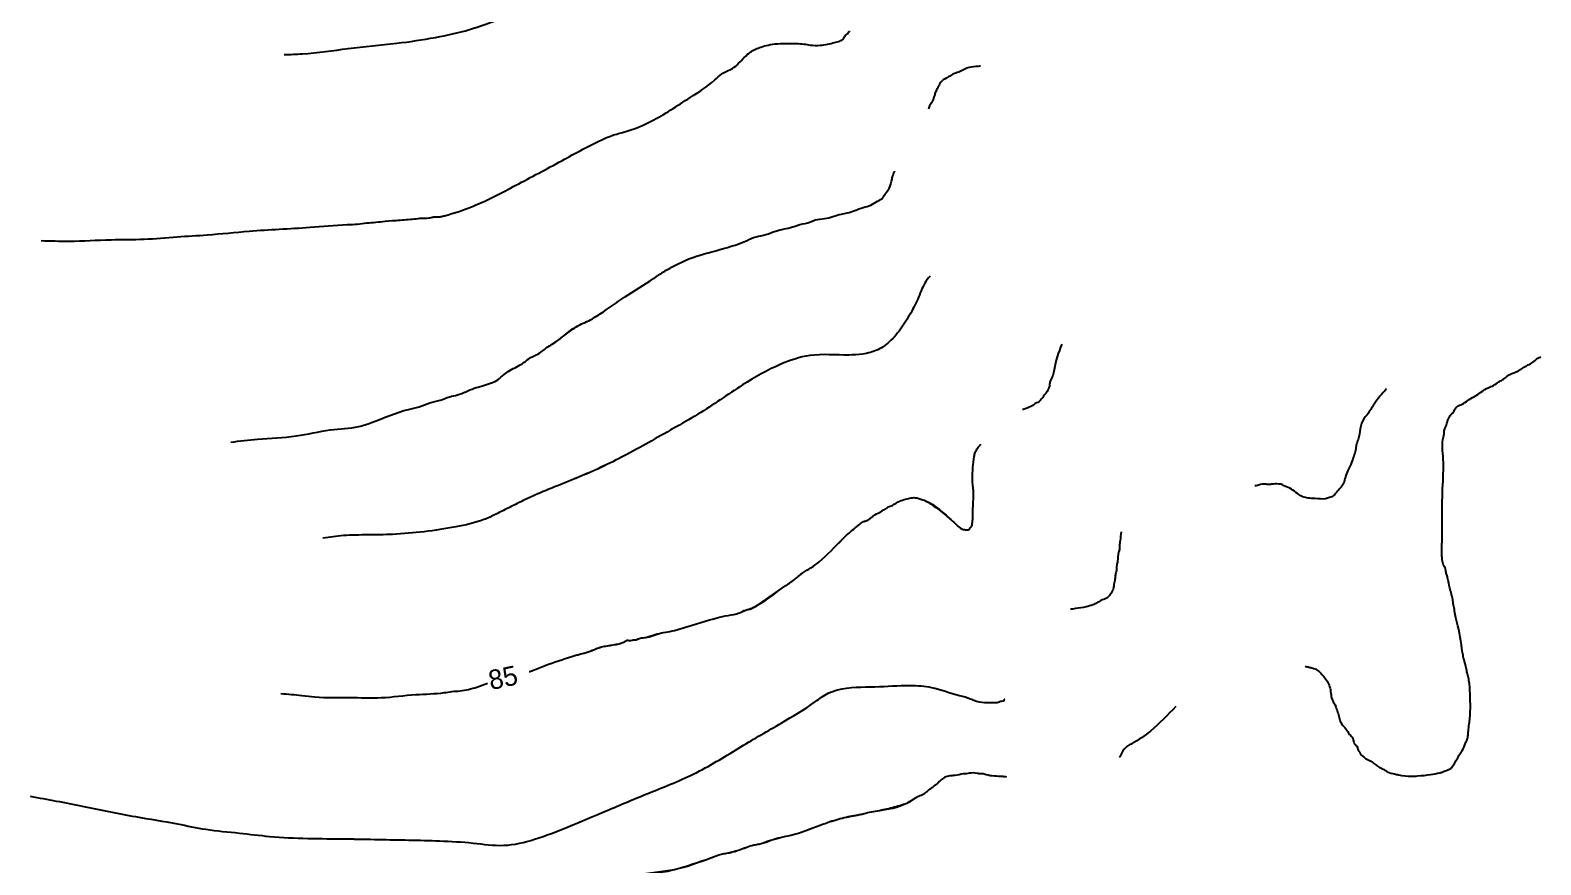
# Model space of a CAD drawing. Extents: x 366044 to 388405, y 4538112 to 4547939.
# Drawn here: x 384308.6 to 384417.2, y 4538257.9 to 4538317.9 of the extents above; entities that cross this region are included whole.
import ezdxf

# ---------------------------------------------------------------- set-up
doc = ezdxf.new("R2010")
doc.units = 0
for name, color, linetype in [('_DOSYADAN_EKLENDI', 7, 'Continuous'), ('Egri_1m', 7, 'Continuous'), ('NADI', 7, 'Continuous'), ('NKOT', 7, 'Continuous')]:
    doc.layers.add(name, color=color, linetype=linetype)

msp = doc.modelspace()

# ---------------------------------------------------------------- linework, layer by layer
at = {"layer": '_DOSYADAN_EKLENDI'}
for points in [[(384309.37, 4538302.81), (384311.36, 4538302.77), (384314.4, 4538302.87), (384316.77, 4538302.91), (384319.15, 4538303.08), (384321.31, 4538303.22), (384324.33, 4538303.49), (384326.49, 4538303.63), (384328.69, 4538303.77), (384331.38, 4538303.96), (384332.12, 4538304), (384332.79, 4538304.08), (384333.43, 4538304.13), (384334.11, 4538304.2), (384336.22, 4538304.37), (384336.74, 4538304.42), (384337.24, 4538304.44), (384337.42, 4538304.47), (384337.65, 4538304.52), (384337.94, 4538304.52), (384338.12, 4538304.54), (384338.38, 4538304.6), (384340.44, 4538305.29), (384343.51, 4538306.79), (384346.81, 4538308.55), (384349.88, 4538310.14), (384350.76, 4538310.47), (384350.88, 4538310.5), (384353.24, 4538311.39), (384356.04, 4538313.1), (384357.82, 4538314.36), (384358.32, 4538314.79), (384358.68, 4538314.99), (384359.09, 4538315.19), (384359.53, 4538315.56), (384360.37, 4538316.36), (384361.13, 4538316.73), (384361.66, 4538316.87), (384362.34, 4538316.97), (384363.1, 4538316.99), (384363.71, 4538316.98), (384364.24, 4538316.94), (384364.67, 4538316.87), (384365.4, 4538316.86), (384365.93, 4538316.94), (384366.43, 4538317.05), (384366.81, 4538317.16), (384367.08, 4538317.33), (384367.17, 4538317.51), (384367.41, 4538317.74), (384367.47, 4538317.82), (384367.54, 4538317.89)], [(384335.03, 4538304.28), (384336.22, 4538304.37), (384336.74, 4538304.42), (384337.24, 4538304.44), (384337.42, 4538304.47), (384337.65, 4538304.52), (384337.94, 4538304.52), (384338.12, 4538304.54), (384338.38, 4538304.6), (384340.44, 4538305.29), (384343.51, 4538306.79), (384346.81, 4538308.55), (384349.88, 4538310.14), (384350.76, 4538310.47), (384350.88, 4538310.5), (384353.24, 4538311.39), (384356.04, 4538313.1), (384357.82, 4538314.36), (384358.32, 4538314.79), (384358.68, 4538314.99), (384359.09, 4538315.19), (384359.53, 4538315.56), (384360.37, 4538316.36), (384361.13, 4538316.73), (384361.66, 4538316.87), (384362.34, 4538316.97), (384363.1, 4538316.99), (384363.71, 4538316.98), (384364.24, 4538316.94), (384364.67, 4538316.87), (384365.4, 4538316.86), (384365.93, 4538316.94), (384366.43, 4538317.05), (384366.81, 4538317.16), (384367.08, 4538317.33), (384367.17, 4538317.51), (384367.41, 4538317.74), (384367.47, 4538317.82), (384367.54, 4538317.89)], [(384373.31, 4538300.26), (384373.19, 4538300.12), (384372.85, 4538299.61), (384372.59, 4538299.04), (384372.35, 4538298.46), (384372.07, 4538297.89), (384371.37, 4538296.72), (384370.97, 4538296.17), (384370.49, 4538295.64), (384369.54, 4538294.96), (384368.45, 4538294.65), (384367.46, 4538294.58), (384364.65, 4538294.54), (384362.53, 4538293.9), (384359.82, 4538292.43), (384356.6, 4538290.32), (384354.82, 4538289.29), (384351.31, 4538287.33), (384347.92, 4538285.75), (384344.68, 4538284.41), (384343.81, 4538284), (384342.95, 4538283.57), (384342.09, 4538283.14), (384341.2, 4538282.74), (384339.18, 4538282.22), (384334.64, 4538281.68), (384333.75, 4538281.65), (384332.87, 4538281.64), (384331.98, 4538281.63), (384331.1, 4538281.59), (384329.63, 4538281.41)], [(384373.31, 4538300.26), (384373.19, 4538300.12), (384372.85, 4538299.61), (384372.59, 4538299.04), (384372.35, 4538298.46), (384372.07, 4538297.89), (384371.37, 4538296.72), (384370.97, 4538296.17), (384370.49, 4538295.64), (384369.54, 4538294.96), (384368.45, 4538294.65), (384367.46, 4538294.58), (384364.65, 4538294.54), (384362.53, 4538293.9), (384359.82, 4538292.43), (384356.6, 4538290.32), (384354.82, 4538289.29), (384351.31, 4538287.33), (384347.92, 4538285.75), (384347.72, 4538285.67)], [(384308.58, 4538262.85), (384312.32, 4538262.14), (384316.14, 4538261.38), (384319.17, 4538260.86), (384321.21, 4538260.47), (384323.63, 4538260.2), (384325.79, 4538259.96), (384328.54, 4538259.82), (384331.29, 4538259.78), (384333.63, 4538259.74), (384335.82, 4538259.7), (384338.04, 4538259.64), (384340.43, 4538259.48), (384342.65, 4538259.32), (384344.85, 4538259.75), (384347.27, 4538260.65), (384350.01, 4538261.8), (384353.13, 4538263.1), (384356.52, 4538264.56), (384359.7, 4538266.41), (384362.6, 4538268.11), (384365.05, 4538269.65), (384365.97, 4538270.25), (384366.64, 4538270.5), (384369.34, 4538270.72), (384371.86, 4538270.82), (384372.67, 4538270.78), (384373.4, 4538270.68), (384375.41, 4538270.09), (384375.82, 4538269.99), (384376.08, 4538269.9), (384376.46, 4538269.75), (384377.22, 4538269.59), (384377.74, 4538269.58), (384378.12, 4538269.6), (384378.47, 4538269.69), (384378.62, 4538269.74), (384378.68, 4538269.83), (384378.69, 4538269.83)], [(384331.28, 4538259.78), (384331.29, 4538259.78), (384333.63, 4538259.74), (384335.82, 4538259.7), (384338.04, 4538259.64), (384340.43, 4538259.48), (384342.65, 4538259.32), (384344.85, 4538259.75), (384347.27, 4538260.65), (384350.01, 4538261.8), (384353.13, 4538263.1), (384356.52, 4538264.56), (384359.7, 4538266.41), (384362.6, 4538268.11), (384365.05, 4538269.65), (384365.97, 4538270.25), (384366.64, 4538270.5), (384369.34, 4538270.72), (384371.86, 4538270.82), (384372.67, 4538270.78), (384373.4, 4538270.68), (384375.41, 4538270.09), (384375.82, 4538269.99), (384376.08, 4538269.9), (384376.46, 4538269.75), (384377.22, 4538269.59), (384377.74, 4538269.58), (384378.12, 4538269.6), (384378.47, 4538269.69), (384378.62, 4538269.74), (384378.68, 4538269.83), (384378.69, 4538269.83)]]:
    msp.add_spline(points, degree=3, dxfattribs=at)
at = {"layer": 'Egri_1m'}
for points in [[(384326.84, 4538316.19), (384328.17, 4538316.24), (384331.44, 4538316.62), (384334.94, 4538317), (384337.72, 4538317.42), (384340.18, 4538317.99), (384342.35, 4538318.74), (384344.22, 4538319.43), (384345.05, 4538319.77), (384345.78, 4538320.02), (384346.48, 4538320.18), (384348.5, 4538320.85), (384349.21, 4538321.13), (384349.88, 4538321.29), (384352.2, 4538322.07), (384354.69, 4538322.78), (384355.3, 4538323.01), (384355.63, 4538323.09), (384355.77, 4538323.14), (384355.86, 4538323.2), (384355.95, 4538323.29), (384356.1, 4538323.34), (384356.21, 4538323.43), (384356.42, 4538323.54), (384356.75, 4538323.83), (384357.69, 4538324.74), (384357.96, 4538325.15), (384358.35, 4538325.64), (384358.65, 4538326.13), (384358.92, 4538326.53), (384359.22, 4538326.93), (384359.82, 4538327.88), (384360.26, 4538328.31), (384360.7, 4538328.6), (384361.5, 4538329.02), (384361.76, 4538329.1), (384361.97, 4538329.19), (384362.14, 4538329.24), (384362.32, 4538329.27), (384362.46, 4538329.27), (384362.78, 4538329.32), (384363.58, 4538329.57), (384363.86, 4538329.62)], [(384376.94, 4538315.36), (384376.59, 4538315.32), (384375.95, 4538315.21), (384375.36, 4538314.93), (384374.95, 4538314.77), (384374.66, 4538314.6), (384374.13, 4538314.26), (384373.95, 4538313.97), (384373.77, 4538313.65), (384373.65, 4538313.36), (384373.58, 4538313.13), (384373.49, 4538312.9), (384373.4, 4538312.72), (384373.31, 4538312.58), (384373.18, 4538312.27)], [(384376.94, 4538315.36), (384376.59, 4538315.32), (384375.95, 4538315.21), (384375.36, 4538314.93), (384374.95, 4538314.77), (384374.66, 4538314.6), (384374.13, 4538314.26), (384373.95, 4538313.97), (384373.77, 4538313.65), (384373.65, 4538313.36), (384373.58, 4538313.13), (384373.49, 4538312.9), (384373.4, 4538312.72), (384373.31, 4538312.58), (384373.18, 4538312.27)], [(384323, 4538288.32), (384324.93, 4538288.52), (384327.7, 4538288.76), (384330.16, 4538289.19), (384332.21, 4538289.44), (384333.12, 4538289.72), (384335.79, 4538290.67), (384336.55, 4538290.86), (384337.31, 4538291.14), (384338.07, 4538291.33), (384338.75, 4538291.58), (384339.31, 4538291.71), (384340.51, 4538292.19), (384341.1, 4538292.36), (384341.68, 4538292.55), (384342.21, 4538292.8), (384342.66, 4538293.17), (384343.07, 4538293.46), (384344.07, 4538294.03), (384344.57, 4538294.4), (384344.98, 4538294.59), (384345.4, 4538294.85), (384345.72, 4538295.11), (384346.13, 4538295.36), (384348.11, 4538296.76), (384348.61, 4538296.98), (384349.14, 4538297.27), (384349.58, 4538297.55), (384351.33, 4538298.74), (384353.42, 4538300.08), (384354.13, 4538300.56), (384354.89, 4538300.99), (384355.69, 4538301.38), (384357.89, 4538302.08), (384360.09, 4538302.8), (384360.79, 4538303.08), (384361.49, 4538303.24), (384362.2, 4538303.49), (384363.4, 4538303.79), (384363.93, 4538303.96), (384364.69, 4538304.15), (384365.04, 4538304.29), (384365.71, 4538304.39), (384366.92, 4538304.72), (384367.35, 4538304.8), (384367.88, 4538304.97), (384368.5, 4538305.19), (384369.03, 4538305.36), (384369.53, 4538305.64), (384369.91, 4538305.9), (384370.09, 4538306.19), (384370.36, 4538306.56), (384370.57, 4538307.26), (384370.64, 4538307.52), (384370.7, 4538307.69), (384370.76, 4538307.78), (384370.77, 4538307.79)], [(384346.59, 4538295.68), (384347.34, 4538296.24), (384348.11, 4538296.76), (384348.61, 4538296.98), (384349.14, 4538297.27), (384349.58, 4538297.55), (384351.33, 4538298.74), (384353.42, 4538300.08), (384354.13, 4538300.56), (384354.89, 4538300.99), (384355.69, 4538301.38), (384357.89, 4538302.08), (384360.09, 4538302.8), (384360.79, 4538303.08), (384361.49, 4538303.24), (384362.2, 4538303.49), (384363.4, 4538303.79), (384363.93, 4538303.96), (384364.69, 4538304.15), (384365.04, 4538304.29), (384365.71, 4538304.39), (384366.92, 4538304.72), (384367.35, 4538304.8), (384367.88, 4538304.97), (384368.5, 4538305.19), (384369.03, 4538305.36), (384369.53, 4538305.64), (384369.91, 4538305.9), (384370.09, 4538306.19), (384370.36, 4538306.56), (384370.57, 4538307.26), (384370.64, 4538307.52), (384370.7, 4538307.69), (384370.76, 4538307.78), (384370.77, 4538307.79)], [(384400.29, 4538272.2), (384400.55, 4538272.13), (384400.84, 4538272.06), (384401.13, 4538271.94), (384401.42, 4538271.67), (384401.68, 4538271.38), (384402.07, 4538270.62), (384402.26, 4538269.71), (384402.43, 4538269.42), (384402.51, 4538269.21), (384402.65, 4538268.8), (384402.76, 4538268.42), (384402.87, 4538268.1), (384403.21, 4538267.69), (384403.47, 4538267.3), (384403.7, 4538267.01), (384403.78, 4538266.74), (384403.87, 4538266.57), (384404.01, 4538266.42), (384404.09, 4538266.16), (384404.21, 4538266.01), (384404.29, 4538265.83), (384404.43, 4538265.74), (384404.63, 4538265.57), (384405.01, 4538265.38), (384405.3, 4538265.15), (384405.56, 4538264.97), (384405.7, 4538264.88), (384405.84, 4538264.82), (384405.96, 4538264.76), (384406.05, 4538264.7), (384406.19, 4538264.61), (384406.71, 4538264.45), (384407, 4538264.39), (384407.93, 4538264.29), (384408.37, 4538264.31), (384409.3, 4538264.41), (384409.97, 4538264.54), (384410.18, 4538264.6), (384410.59, 4538264.77), (384410.71, 4538264.82), (384410.85, 4538264.97), (384411.21, 4538265.54), (384411.39, 4538265.86), (384411.72, 4538266.41), (384411.81, 4538266.67), (384411.94, 4538266.93), (384412, 4538267.25), (384412.03, 4538267.65), (384412.1, 4538268.18), (384412.14, 4538270.21), (384412.06, 4538271.17), (384411.98, 4538271.55), (384411.9, 4538271.88), (384411.82, 4538272.28), (384411.68, 4538272.78), (384411.6, 4538273.19), (384411.2, 4538275.38), (384411.09, 4538275.79), (384411.01, 4538276.29), (384410.93, 4538276.7), (384410.88, 4538277.1), (384410.69, 4538277.81), (384410.53, 4538278.56), (384410.45, 4538278.83), (384410.39, 4538279.09), (384410.34, 4538279.27), (384410.25, 4538279.44), (384410.14, 4538279.85), (384410.12, 4538280.38), (384410.13, 4538282.56), (384410.17, 4538284.97), (384410.21, 4538287.1), (384410.23, 4538288.7), (384410.26, 4538288.82), (384410.27, 4538288.96), (384410.33, 4538289.28), (384410.42, 4538289.48), (384410.48, 4538289.66), (384410.54, 4538289.89), (384410.63, 4538290.09), (384410.75, 4538290.26), (384410.9, 4538290.43), (384411.08, 4538290.72), (384411.29, 4538290.92), (384411.67, 4538291.09), (384412.08, 4538291.38), (384412.58, 4538291.66), (384413.44, 4538292.23), (384413.82, 4538292.39), (384414.2, 4538292.65), (384414.46, 4538292.79), (384415.14, 4538293.25), (384415.46, 4538293.36), (384415.76, 4538293.53), (384416.02, 4538293.7), (384416.32, 4538293.87), (384416.64, 4538294.03), (384417.02, 4538294.35), (384417.23, 4538294.46)], [(384400.29, 4538272.2), (384400.55, 4538272.13), (384400.84, 4538272.06), (384401.13, 4538271.94), (384401.42, 4538271.67), (384401.68, 4538271.38), (384402.07, 4538270.62), (384402.26, 4538269.71), (384402.43, 4538269.42), (384402.51, 4538269.21), (384402.65, 4538268.8), (384402.76, 4538268.42), (384402.87, 4538268.1), (384403.21, 4538267.69), (384403.47, 4538267.3), (384403.7, 4538267.01), (384403.78, 4538266.74), (384403.87, 4538266.57), (384404.01, 4538266.42), (384404.09, 4538266.16), (384404.21, 4538266.01), (384404.29, 4538265.83), (384404.43, 4538265.74), (384404.63, 4538265.57), (384405.01, 4538265.38), (384405.3, 4538265.15), (384405.56, 4538264.97), (384405.7, 4538264.88), (384405.84, 4538264.82), (384405.96, 4538264.76), (384406.05, 4538264.7), (384406.19, 4538264.61), (384406.71, 4538264.45), (384407, 4538264.39), (384407.93, 4538264.29), (384408.37, 4538264.31), (384409.3, 4538264.41), (384409.97, 4538264.54), (384410.18, 4538264.6), (384410.59, 4538264.77), (384410.71, 4538264.82), (384410.85, 4538264.97), (384411.21, 4538265.54), (384411.39, 4538265.86), (384411.72, 4538266.41), (384411.81, 4538266.67), (384411.94, 4538266.93), (384412, 4538267.25), (384412.03, 4538267.65), (384412.1, 4538268.18), (384412.14, 4538270.21), (384412.06, 4538271.17), (384411.98, 4538271.55), (384411.9, 4538271.88), (384411.82, 4538272.28), (384411.68, 4538272.78), (384411.6, 4538273.19), (384411.2, 4538275.38), (384411.09, 4538275.79), (384411.01, 4538276.29), (384410.93, 4538276.7), (384410.88, 4538277.1), (384410.69, 4538277.81), (384410.53, 4538278.56), (384410.45, 4538278.83), (384410.39, 4538279.09), (384410.34, 4538279.27), (384410.25, 4538279.44), (384410.14, 4538279.85), (384410.12, 4538280.38), (384410.13, 4538282.56), (384410.17, 4538284.97), (384410.21, 4538287.1), (384410.23, 4538288.7), (384410.26, 4538288.82), (384410.27, 4538288.96), (384410.33, 4538289.28), (384410.42, 4538289.48), (384410.48, 4538289.66), (384410.54, 4538289.89), (384410.63, 4538290.09), (384410.75, 4538290.26), (384410.9, 4538290.43), (384411.08, 4538290.72), (384411.29, 4538290.92), (384411.67, 4538291.09), (384412.08, 4538291.38), (384412.58, 4538291.66), (384413.44, 4538292.23), (384413.82, 4538292.39), (384414.2, 4538292.65), (384414.46, 4538292.79), (384415.14, 4538293.25), (384415.46, 4538293.36), (384415.76, 4538293.53), (384416.02, 4538293.7), (384416.32, 4538293.87), (384416.64, 4538294.03), (384417.02, 4538294.35), (384417.23, 4538294.46)], [(384406.12, 4538292.14), (384405.24, 4538291.05), (384404.73, 4538290.28), (384404.49, 4538289.99), (384404.09, 4538288.51), (384403.96, 4538288.11), (384403.9, 4538287.73), (384403.78, 4538287.3), (384403.62, 4538286.86), (384403.35, 4538286.28), (384403.17, 4538285.79), (384403.05, 4538285.36), (384402.87, 4538285.07), (384402.6, 4538284.78), (384402.33, 4538284.47), (384402.04, 4538284.33), (384401.75, 4538284.24), (384400.99, 4538284.26), (384400.49, 4538284.29), (384400.12, 4538284.39), (384399.83, 4538284.54), (384398.94, 4538285.11), (384398.7, 4538285.2), (384398.62, 4538285.26), (384398.5, 4538285.29), (384398.01, 4538285.3), (384397.72, 4538285.27), (384397.45, 4538285.28), (384396.93, 4538285.23), (384396.75, 4538285.17), (384396.67, 4538285.16)], [(384406.12, 4538292.14), (384405.24, 4538291.05), (384404.73, 4538290.28), (384404.49, 4538289.99), (384404.09, 4538288.51), (384403.96, 4538288.11), (384403.9, 4538287.73), (384403.78, 4538287.3), (384403.62, 4538286.86), (384403.35, 4538286.28), (384403.17, 4538285.79), (384403.05, 4538285.36), (384402.87, 4538285.07), (384402.6, 4538284.78), (384402.33, 4538284.47), (384402.04, 4538284.33), (384401.75, 4538284.24), (384400.99, 4538284.26), (384400.49, 4538284.29), (384400.12, 4538284.39), (384399.83, 4538284.54), (384398.94, 4538285.11), (384398.7, 4538285.2), (384398.62, 4538285.26), (384398.5, 4538285.29), (384398.01, 4538285.3), (384397.72, 4538285.27), (384397.45, 4538285.28), (384396.93, 4538285.23), (384396.75, 4538285.17), (384396.67, 4538285.16)], [(384387.04, 4538281.86), (384386.97, 4538281.23), (384386.93, 4538280.86), (384386.93, 4538280.65), (384386.86, 4538280.39), (384386.79, 4538279.75), (384386.73, 4538279.46), (384386.7, 4538279.08), (384386.63, 4538278.76), (384386.6, 4538278.47), (384386.53, 4538278.07), (384386.47, 4538277.75), (384386.38, 4538277.55), (384386.26, 4538277.37), (384385.99, 4538277.09), (384385.58, 4538276.92), (384385.29, 4538276.75), (384385, 4538276.61), (384384.53, 4538276.47), (384383.77, 4538276.34), (384383.54, 4538276.31), (384383.4, 4538276.29)], [(384387.04, 4538281.86), (384386.97, 4538281.23), (384386.93, 4538280.86), (384386.93, 4538280.65), (384386.86, 4538280.39), (384386.79, 4538279.75), (384386.73, 4538279.46), (384386.7, 4538279.08), (384386.63, 4538278.76), (384386.6, 4538278.47), (384386.53, 4538278.07), (384386.47, 4538277.75), (384386.38, 4538277.55), (384386.26, 4538277.37), (384385.99, 4538277.09), (384385.58, 4538276.92), (384385.29, 4538276.75), (384385, 4538276.61), (384384.53, 4538276.47), (384383.77, 4538276.34), (384383.54, 4538276.31), (384383.4, 4538276.29)], [(384390.97, 4538269.3), (384389.15, 4538267.54), (384387.83, 4538266.64), (384387.53, 4538266.47), (384387.27, 4538266.24), (384386.94, 4538265.69), (384386.91, 4538265.63)], [(384390.97, 4538269.3), (384389.15, 4538267.54), (384387.83, 4538266.64), (384387.53, 4538266.47), (384387.27, 4538266.24), (384386.94, 4538265.69), (384386.91, 4538265.63)], [(384378.79, 4538264.23), (384378.53, 4538264.26), (384377.33, 4538264.39), (384377.04, 4538264.46), (384376.81, 4538264.46), (384376.69, 4538264.49), (384376.11, 4538264.5), (384375.93, 4538264.47), (384375.67, 4538264.45), (384375.11, 4538264.34), (384374.82, 4538264.32), (384374.62, 4538264.29), (384374.44, 4538264.24), (384373.82, 4538263.75)], [(384378.79, 4538264.23), (384378.53, 4538264.26), (384377.33, 4538264.39), (384377.04, 4538264.46), (384376.81, 4538264.46), (384376.69, 4538264.49), (384376.11, 4538264.5), (384375.93, 4538264.47), (384375.67, 4538264.45), (384375.11, 4538264.34), (384374.82, 4538264.32), (384374.62, 4538264.29), (384374.44, 4538264.24), (384373.82, 4538263.75)], [(384341.53, 4538252.43), (384342.08, 4538252.85), (384343.79, 4538253.96), (384345.85, 4538255.12), (384346.17, 4538255.29), (384346.94, 4538255.78), (384347.38, 4538255.94), (384347.88, 4538256.05), (384349.02, 4538256.35), (384349.55, 4538256.55), (384350.16, 4538256.65), (384352.21, 4538257.17), (384354.93, 4538257.59), (384357.54, 4538258.43), (384358.3, 4538258.68), (384359.07, 4538258.84), (384359.77, 4538259.06), (384360.47, 4538259.31), (384361.15, 4538259.44), (384361.85, 4538259.69), (384362.55, 4538259.89), (384363.29, 4538260.05), (384365.4, 4538260.77), (384366.1, 4538261.02), (384367.28, 4538261.35), (384368.42, 4538261.57), (384368.94, 4538261.7), (384369.53, 4538261.81), (384371.64, 4538262.36), (384372.35, 4538262.78), (384372.67, 4538262.93), (384372.85, 4538263.01), (384373.08, 4538263.18), (384373.26, 4538263.35), (384373.44, 4538263.47), (384373.55, 4538263.55), (384373.64, 4538263.64), (384373.82, 4538263.75)], [(384349.47, 4538256.52), (384349.55, 4538256.55), (384350.16, 4538256.65), (384350.68, 4538256.78), (384351.19, 4538256.92), (384351.7, 4538257.05), (384352.21, 4538257.17), (384352.89, 4538257.29), (384353.58, 4538257.36), (384354.26, 4538257.44), (384354.93, 4538257.59), (384357.54, 4538258.43), (384358.3, 4538258.68), (384358.49, 4538258.72), (384358.68, 4538258.76), (384358.88, 4538258.79), (384359.07, 4538258.84), (384359.77, 4538259.06), (384360.47, 4538259.31), (384360.64, 4538259.35), (384360.81, 4538259.38), (384360.98, 4538259.41), (384361.15, 4538259.44), (384361.32, 4538259.5), (384361.5, 4538259.57), (384361.67, 4538259.64), (384361.85, 4538259.69), (384362.55, 4538259.89), (384363.29, 4538260.05), (384365.4, 4538260.77), (384366.1, 4538261.02), (384367.28, 4538261.35), (384367.56, 4538261.41), (384367.85, 4538261.46), (384368.13, 4538261.51), (384368.42, 4538261.57), (384368.94, 4538261.7), (384369.53, 4538261.81), (384370.59, 4538262.04), (384371.12, 4538262.19), (384371.64, 4538262.36), (384371.82, 4538262.45), (384372, 4538262.57), (384372.17, 4538262.68), (384372.35, 4538262.78), (384372.67, 4538262.93), (384372.85, 4538263.01), (384373.08, 4538263.18), (384373.26, 4538263.35), (384373.44, 4538263.47), (384373.55, 4538263.55), (384373.64, 4538263.64), (384373.82, 4538263.75)]]:
    msp.add_spline(points, degree=3, dxfattribs=at)
at = {"layer": 'NADI'}
for points in [[(384382.77, 4538295.36), (384382.22, 4538293.51), (384382.13, 4538293.1), (384381.95, 4538292.7), (384381.85, 4538292.21), (384381.67, 4538291.89), (384381.4, 4538291.52), (384381.05, 4538291.17), (384380.87, 4538291.09), (384380.69, 4538290.94), (384380.49, 4538290.86), (384380.28, 4538290.75), (384379.99, 4538290.67), (384379.96, 4538290.66)], [(384382.77, 4538295.36), (384382.22, 4538293.51), (384382.13, 4538293.1), (384381.95, 4538292.7), (384381.85, 4538292.21), (384381.67, 4538291.89), (384381.4, 4538291.52), (384381.05, 4538291.17), (384380.87, 4538291.09), (384380.69, 4538290.94), (384380.49, 4538290.86), (384380.28, 4538290.75), (384379.99, 4538290.67), (384379.96, 4538290.66)], [(384344.46, 4538271.82), (384344.51, 4538271.83), (384345.13, 4538272.06), (384347.06, 4538272.75), (384347.68, 4538272.95), (384348.85, 4538273.28), (384349.47, 4538273.53), (384351.14, 4538273.88), (384351.37, 4538273.99), (384351.46, 4538274.05), (384351.69, 4538274.05), (384352.04, 4538274.1), (384352.16, 4538274.1), (384352.34, 4538274.18), (384352.78, 4538274.26), (384353.98, 4538274.59), (384354.59, 4538274.7), (384355.24, 4538274.86), (384355.88, 4538275.05), (384358.37, 4538275.77), (384359.19, 4538275.93), (384359.6, 4538276.04), (384360.04, 4538276.24), (384360.51, 4538276.38), (384361.01, 4538276.66), (384362.93, 4538278), (384363.61, 4538278.48), (384364.14, 4538278.91), (384364.73, 4538279.28), (384365.32, 4538279.71), (384367.01, 4538281.34), (384367.4, 4538281.71), (384368.23, 4538282.4), (384368.52, 4538282.6), (384368.82, 4538282.71), (384369.02, 4538282.85), (384369.2, 4538283), (384369.7, 4538283.28), (384369.88, 4538283.39), (384370.05, 4538283.48), (384370.2, 4538283.56), (384370.29, 4538283.65), (384370.44, 4538283.7), (384371, 4538284.02), (384371.44, 4538284.18), (384371.85, 4538284.29), (384372.23, 4538284.32), (384372.34, 4538284.31), (384372.63, 4538284.22), (384372.95, 4538284.1), (384374.91, 4538282.64), (384375.31, 4538282.28), (384375.69, 4538282.04), (384375.86, 4538282.01), (384376.04, 4538282.01), (384376.13, 4538282.06), (384376.19, 4538282.15), (384376.28, 4538282.24), (384376.34, 4538282.47), (384376.37, 4538282.76), (384376.39, 4538283.75), (384376.43, 4538284.33), (384376.43, 4538284.74), (384376.38, 4538285.15), (384376.36, 4538285.65), (384376.38, 4538286.49), (384376.48, 4538287.28), (384376.54, 4538287.57), (384376.63, 4538287.74), (384376.72, 4538287.89), (384376.81, 4538288), (384376.9, 4538288.09), (384376.93, 4538288.16)], [(384347.92, 4538273.02), (384348.85, 4538273.28), (384349.16, 4538273.4), (384349.31, 4538273.47), (384349.47, 4538273.53), (384349.88, 4538273.63), (384350.3, 4538273.7), (384350.73, 4538273.77), (384351.14, 4538273.88), (384351.37, 4538273.99), (384351.46, 4538274.05), (384351.69, 4538274.05), (384352.04, 4538274.1), (384352.16, 4538274.1), (384352.21, 4538274.11), (384352.25, 4538274.14), (384352.29, 4538274.16), (384352.34, 4538274.18), (384352.78, 4538274.26), (384353.08, 4538274.34), (384353.38, 4538274.43), (384353.68, 4538274.52), (384353.98, 4538274.59), (384354.59, 4538274.7), (384355.24, 4538274.86), (384355.88, 4538275.05), (384358.37, 4538275.77), (384359.19, 4538275.93), (384359.6, 4538276.04), (384360.04, 4538276.24), (384360.16, 4538276.27), (384360.28, 4538276.3), (384360.4, 4538276.33), (384360.51, 4538276.38), (384361.01, 4538276.66), (384362.93, 4538278), (384363.61, 4538278.48), (384363.75, 4538278.59), (384363.88, 4538278.7), (384364.01, 4538278.81), (384364.14, 4538278.91), (384364.73, 4538279.28), (384365.32, 4538279.71), (384367.01, 4538281.34), (384367.4, 4538281.71), (384368.23, 4538282.4), (384368.52, 4538282.6), (384368.59, 4538282.63), (384368.67, 4538282.65), (384368.75, 4538282.68), (384368.82, 4538282.71), (384369.02, 4538282.85), (384369.2, 4538283), (384369.7, 4538283.28), (384369.88, 4538283.39), (384370.05, 4538283.48), (384370.2, 4538283.56), (384370.29, 4538283.65), (384370.44, 4538283.7), (384371, 4538284.02), (384371.44, 4538284.18), (384371.85, 4538284.29), (384372.23, 4538284.32), (384372.34, 4538284.31), (384372.63, 4538284.22), (384372.95, 4538284.1), (384373.22, 4538283.95), (384373.48, 4538283.78), (384373.97, 4538283.42), (384374.91, 4538282.64), (384375.31, 4538282.28), (384375.69, 4538282.04), (384375.86, 4538282.01), (384376.04, 4538282.01), (384376.13, 4538282.06), (384376.19, 4538282.15), (384376.28, 4538282.24), (384376.34, 4538282.47), (384376.37, 4538282.76), (384376.39, 4538283.75), (384376.43, 4538284.33), (384376.43, 4538284.74), (384376.38, 4538285.15), (384376.36, 4538285.65), (384376.38, 4538286.49), (384376.48, 4538287.28), (384376.54, 4538287.57), (384376.63, 4538287.74), (384376.72, 4538287.89), (384376.81, 4538288), (384376.9, 4538288.09), (384376.93, 4538288.16)], [(384326.6, 4538270.23), (384328.12, 4538270.1), (384329.05, 4538269.99), (384331.56, 4538269.95), (384333.83, 4538269.94), (384336.31, 4538270.16), (384338.36, 4538270.3), (384338.91, 4538270.38), (384339.5, 4538270.43), (384340.7, 4538270.7), (384341.48, 4538270.98)]]:
    msp.add_spline(points, degree=3, dxfattribs=at)

# ---------------------------------------------------------------- texts
at = {"layer": 'NKOT'}
msp.add_text('85', height=1.4, rotation=11.9946, dxfattribs=at).set_placement((384341.71, 4538270.48))

doc.saveas('drawing.dxf')
